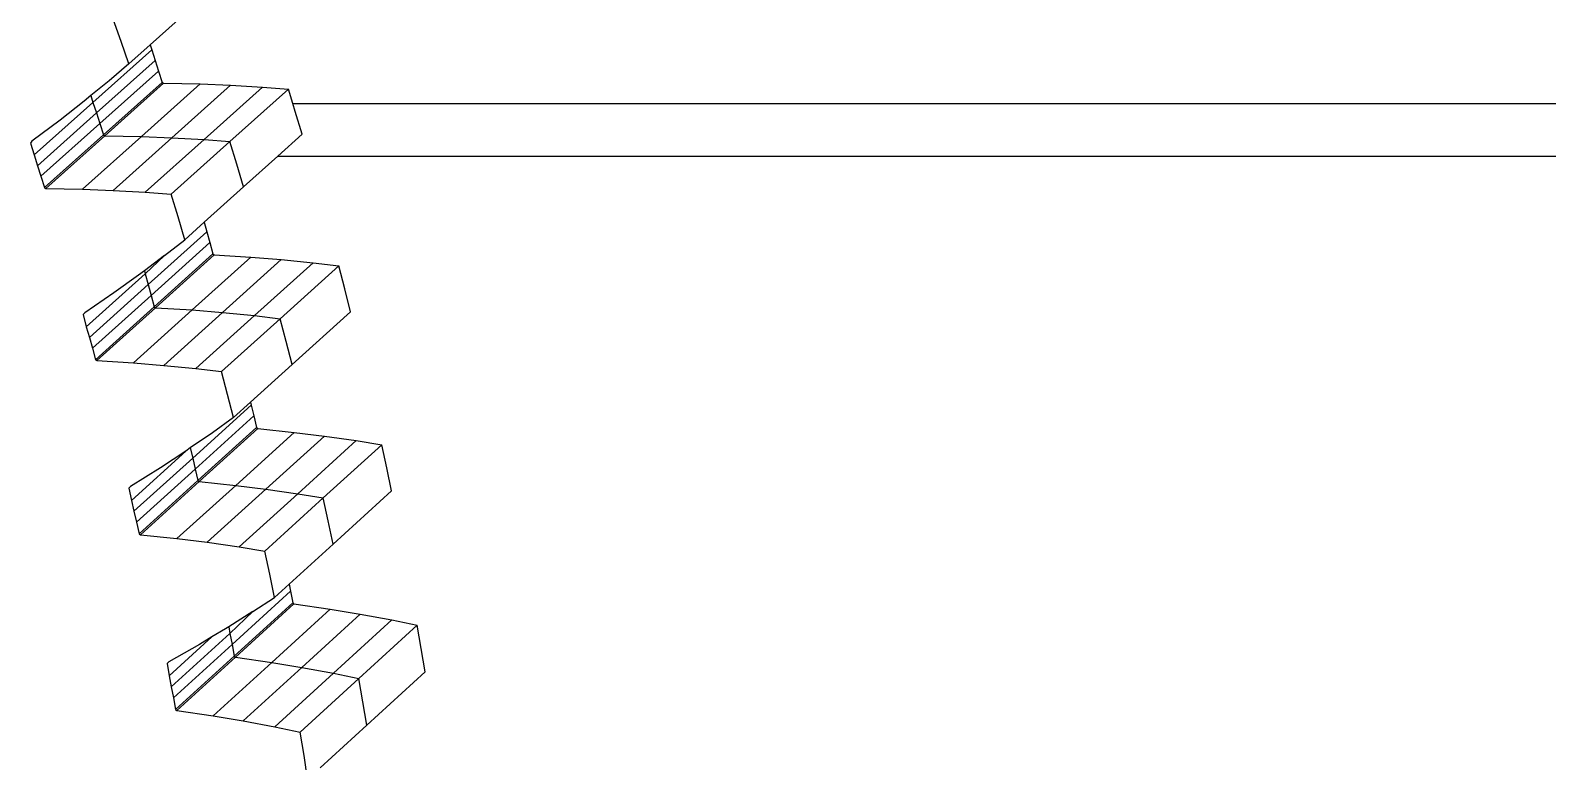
# Model space of a CAD drawing. Header units: millimetres. Extents: x -1110 to 413, y -747 to 380.
# Drawn here: x -804.74 to -774.79, y -730.96 to -716.53 of the extents above; entities that cross this region are included whole.
import ezdxf

# ---------------------------------------------------------------- set-up
doc = ezdxf.new("R2010")
doc.units = ezdxf.units.MM

msp = doc.modelspace()

# ---------------------------------------------------------------- linework, layer by layer
for p, q in [((-802.953, -716.753), (-803.108, -716.311)), ((-801.64, -716.159), (-802.378, -716.819)), ((-802.348, -716.917), (-803.507, -717.953)), ((-802.8, -717.196), (-802.953, -716.753)), ((-802.378, -716.819), (-802.8, -717.196)), ((-802.378, -716.819), (-802.348, -716.917)), ((-802.348, -716.917), (-802.28, -717.127)), ((-802.28, -717.127), (-803.439, -718.163)), ((-802.8, -717.196), (-803.189, -717.527)), ((-802.28, -717.127), (-802.212, -717.337)), ((-803.189, -717.527), (-803.548, -717.821)), ((-802.212, -717.337), (-803.371, -718.373)), ((-802.141, -717.559), (-803.3, -718.596)), ((-802.115, -717.577), (-803.274, -718.613)), ((-801.392, -717.591), (-802.55, -718.628)), ((-802.212, -717.337), (-802.141, -717.559)), ((-802.141, -717.559), (-802.115, -717.577)), ((-802.115, -717.577), (-801.392, -717.591)), ((-801.392, -717.591), (-800.792, -717.614)), ((-803.548, -717.821), (-803.682, -717.931)), ((-803.548, -717.821), (-803.507, -717.953)), ((-800.792, -717.614), (-801.949, -718.651)), ((-800.158, -717.651), (-801.315, -718.688)), ((-799.65, -717.69), (-800.806, -718.727)), ((-800.792, -717.614), (-800.158, -717.651)), ((-800.158, -717.651), (-799.65, -717.69)), ((-799.563, -717.977), (-799.65, -717.69)), ((-803.507, -717.953), (-804.67, -718.992)), ((-803.439, -718.163), (-804.602, -719.203)), ((-803.682, -717.931), (-804.155, -718.303)), ((-803.507, -717.953), (-803.439, -718.163)), ((-803.439, -718.163), (-803.371, -718.373)), ((-799.563, -717.977), (-755.145, -717.977)), ((-799.514, -718.137), (-799.563, -717.977)), ((-799.38, -718.584), (-799.514, -718.137)), ((-804.155, -718.303), (-804.714, -718.722)), ((-803.371, -718.373), (-804.534, -719.413)), ((-803.371, -718.373), (-803.3, -718.596)), ((-804.714, -718.722), (-804.743, -718.757)), ((-804.743, -718.757), (-804.67, -718.992)), ((-803.3, -718.596), (-804.462, -719.636)), ((-803.274, -718.613), (-804.437, -719.653)), ((-802.55, -718.628), (-803.712, -719.668)), ((-803.3, -718.596), (-803.274, -718.613)), ((-803.274, -718.613), (-802.55, -718.628)), ((-801.949, -718.651), (-803.11, -719.691)), ((-802.55, -718.628), (-801.949, -718.651)), ((-801.315, -718.688), (-802.474, -719.728)), ((-800.806, -718.727), (-801.965, -719.767)), ((-801.949, -718.651), (-801.315, -718.688)), ((-801.315, -718.688), (-800.806, -718.727)), ((-800.669, -719.174), (-800.806, -718.727)), ((-799.38, -718.584), (-799.857, -719.013)), ((-804.67, -718.992), (-804.602, -719.203)), ((-799.857, -719.013), (-800.535, -719.622)), ((-799.857, -719.013), (-756.234, -719.013)), ((-804.602, -719.203), (-804.534, -719.413)), ((-800.535, -719.622), (-800.669, -719.174)), ((-804.534, -719.413), (-804.462, -719.636)), ((-804.462, -719.636), (-804.437, -719.653)), ((-804.437, -719.653), (-803.712, -719.668)), ((-803.712, -719.668), (-803.11, -719.691)), ((-803.11, -719.691), (-802.474, -719.728)), ((-800.535, -719.622), (-801.312, -720.32)), ((-802.474, -719.728), (-801.965, -719.767)), ((-801.828, -720.215), (-801.965, -719.767)), ((-801.694, -720.664), (-801.828, -720.215)), ((-801.259, -720.508), (-802.417, -721.549)), ((-801.312, -720.32), (-801.694, -720.664)), ((-801.312, -720.32), (-801.259, -720.508)), ((-801.259, -720.508), (-801.2, -720.72)), ((-801.2, -720.72), (-802.358, -721.762)), ((-802.097, -720.978), (-801.694, -720.664)), ((-801.2, -720.72), (-801.138, -720.945)), ((-802.097, -720.978), (-802.492, -721.276)), ((-802.097, -720.978), (-802.476, -721.337)), ((-801.138, -720.945), (-802.296, -721.987)), ((-801.113, -720.964), (-802.271, -722.006)), ((-800.391, -721.009), (-801.548, -722.051)), ((-801.138, -720.945), (-801.113, -720.964)), ((-801.113, -720.964), (-800.391, -721.009)), ((-799.793, -721.057), (-800.949, -722.099)), ((-800.391, -721.009), (-799.793, -721.057)), ((-799.161, -721.12), (-800.316, -722.162)), ((-798.655, -721.181), (-799.809, -722.223)), ((-799.793, -721.057), (-799.161, -721.12)), ((-799.161, -721.12), (-798.655, -721.181)), ((-798.538, -721.633), (-798.655, -721.181)), ((-802.476, -721.337), (-803.638, -722.381)), ((-802.605, -721.361), (-803.094, -721.713)), ((-802.492, -721.276), (-802.605, -721.361)), ((-802.492, -721.276), (-802.476, -721.337)), ((-802.476, -721.337), (-802.417, -721.549)), ((-803.094, -721.713), (-803.67, -722.109)), ((-802.417, -721.549), (-803.578, -722.594)), ((-802.358, -721.762), (-803.519, -722.806)), ((-802.417, -721.549), (-802.358, -721.762)), ((-802.358, -721.762), (-802.296, -721.987)), ((-798.423, -722.085), (-798.538, -721.633)), ((-802.296, -721.987), (-803.457, -723.032)), ((-802.271, -722.006), (-803.432, -723.051)), ((-801.548, -722.051), (-802.708, -723.096)), ((-802.296, -721.987), (-802.271, -722.006)), ((-802.271, -722.006), (-801.548, -722.051)), ((-801.548, -722.051), (-800.949, -722.099)), ((-798.423, -722.085), (-799.577, -723.129)), ((-803.67, -722.109), (-803.7, -722.142)), ((-803.7, -722.142), (-803.638, -722.381)), ((-803.638, -722.381), (-803.578, -722.594)), ((-800.949, -722.099), (-802.108, -723.144)), ((-800.316, -722.162), (-801.474, -723.207)), ((-799.809, -722.223), (-800.967, -723.268)), ((-800.949, -722.099), (-800.316, -722.162)), ((-800.316, -722.162), (-799.809, -722.223)), ((-799.692, -722.675), (-799.809, -722.223)), ((-803.578, -722.594), (-803.519, -722.806)), ((-799.577, -723.129), (-799.692, -722.675)), ((-803.519, -722.806), (-803.457, -723.032)), ((-803.457, -723.032), (-803.432, -723.051)), ((-803.432, -723.051), (-802.708, -723.096)), ((-802.708, -723.096), (-802.108, -723.144)), ((-802.108, -723.144), (-801.474, -723.207)), ((-801.474, -723.207), (-800.967, -723.268)), ((-800.849, -723.721), (-800.967, -723.268)), ((-799.577, -723.129), (-800.395, -723.868)), ((-800.734, -724.175), (-800.849, -723.721)), ((-800.395, -723.868), (-800.734, -724.175)), ((-800.395, -723.868), (-800.381, -723.929)), ((-800.381, -723.929), (-801.537, -724.975)), ((-800.33, -724.143), (-801.487, -725.19)), ((-800.734, -724.175), (-801.149, -724.473)), ((-800.381, -723.929), (-800.33, -724.143)), ((-800.33, -724.143), (-800.278, -724.371)), ((-801.149, -724.473), (-801.585, -724.773)), ((-800.278, -724.371), (-801.435, -725.418)), ((-800.254, -724.391), (-801.41, -725.437)), ((-799.535, -724.466), (-800.69, -725.513)), ((-800.278, -724.371), (-800.254, -724.391)), ((-800.254, -724.391), (-799.535, -724.466)), ((-799.535, -724.466), (-798.939, -724.538)), ((-801.585, -724.773), (-801.674, -724.834)), ((-801.585, -724.773), (-801.537, -724.975)), ((-798.939, -724.538), (-800.093, -725.585)), ((-798.31, -724.628), (-799.464, -725.676)), ((-797.807, -724.71), (-798.96, -725.757)), ((-798.939, -724.538), (-798.31, -724.628)), ((-798.31, -724.628), (-797.807, -724.71)), ((-797.709, -725.166), (-797.807, -724.71)), ((-801.674, -724.834), (-802.748, -725.809)), ((-801.537, -724.975), (-802.697, -726.024)), ((-801.674, -724.834), (-802.177, -725.165)), ((-801.537, -724.975), (-801.487, -725.19)), ((-802.177, -725.165), (-802.769, -725.536)), ((-801.487, -725.19), (-802.647, -726.239)), ((-801.487, -725.19), (-801.435, -725.418)), ((-797.613, -725.623), (-797.709, -725.166)), ((-802.769, -725.536), (-802.8, -725.568)), ((-802.8, -725.568), (-802.748, -725.809)), ((-801.435, -725.418), (-802.595, -726.467)), ((-801.41, -725.437), (-802.57, -726.487)), ((-800.69, -725.513), (-801.849, -726.563)), ((-801.435, -725.418), (-801.41, -725.437)), ((-801.41, -725.437), (-800.69, -725.513)), ((-800.093, -725.585), (-801.251, -726.635)), ((-800.69, -725.513), (-800.093, -725.585)), ((-799.464, -725.676), (-800.621, -726.726)), ((-800.093, -725.585), (-799.464, -725.676)), ((-799.464, -725.676), (-798.96, -725.757)), ((-797.613, -725.623), (-798.766, -726.672)), ((-802.748, -725.809), (-802.697, -726.024)), ((-798.96, -725.757), (-800.116, -726.808)), ((-798.862, -726.214), (-798.96, -725.757)), ((-802.697, -726.024), (-802.647, -726.239)), ((-802.647, -726.239), (-802.595, -726.467)), ((-798.766, -726.672), (-798.862, -726.214)), ((-802.595, -726.467), (-802.57, -726.487)), ((-802.57, -726.487), (-801.849, -726.563)), ((-801.849, -726.563), (-801.251, -726.635)), ((-801.251, -726.635), (-800.621, -726.726)), ((-800.621, -726.726), (-800.116, -726.808)), ((-800.018, -727.265), (-800.116, -726.808)), ((-798.766, -726.672), (-799.632, -727.46)), ((-799.922, -727.723), (-800.018, -727.265)), ((-799.632, -727.46), (-799.922, -727.723)), ((-799.632, -727.46), (-799.605, -727.6)), ((-799.605, -727.6), (-800.761, -728.651)), ((-800.349, -728.003), (-799.922, -727.723)), ((-799.605, -727.6), (-799.563, -727.829)), ((-800.349, -728.003), (-800.827, -728.304)), ((-800.349, -728.003), (-800.802, -728.435)), ((-799.563, -727.829), (-800.718, -728.881)), ((-799.539, -727.85), (-800.695, -728.902)), ((-798.824, -727.955), (-799.978, -729.007)), ((-799.563, -727.829), (-799.539, -727.85)), ((-799.539, -727.85), (-798.824, -727.955)), ((-798.231, -728.053), (-799.385, -729.105)), ((-798.824, -727.955), (-798.231, -728.053)), ((-798.231, -728.053), (-797.607, -728.169)), ((-800.888, -728.342), (-801.158, -728.504)), ((-800.827, -728.304), (-800.888, -728.342)), ((-800.827, -728.304), (-800.802, -728.435)), ((-797.607, -728.169), (-798.76, -729.221)), ((-797.108, -728.272), (-798.26, -729.324)), ((-797.607, -728.169), (-797.108, -728.272)), ((-797.029, -728.732), (-797.108, -728.272)), ((-801.405, -728.652), (-802.012, -728.998)), ((-801.158, -728.504), (-802.002, -729.272)), ((-800.802, -728.435), (-801.961, -729.489)), ((-800.761, -728.651), (-801.919, -729.706)), ((-801.158, -728.504), (-801.405, -728.652)), ((-800.802, -728.435), (-800.761, -728.651)), ((-800.761, -728.651), (-800.718, -728.881)), ((-800.718, -728.881), (-801.877, -729.936)), ((-800.695, -728.902), (-801.853, -729.957)), ((-800.718, -728.881), (-800.695, -728.902)), ((-800.695, -728.902), (-799.978, -729.007)), ((-796.952, -729.192), (-797.029, -728.732)), ((-802.012, -728.998), (-802.045, -729.029)), ((-802.045, -729.029), (-802.002, -729.272)), ((-802.002, -729.272), (-801.961, -729.489)), ((-799.978, -729.007), (-801.136, -730.062)), ((-799.385, -729.105), (-800.542, -730.16)), ((-799.978, -729.007), (-799.385, -729.105)), ((-798.76, -729.221), (-799.916, -730.277)), ((-799.385, -729.105), (-798.76, -729.221)), ((-798.76, -729.221), (-798.26, -729.324)), ((-796.952, -729.192), (-798.104, -730.246)), ((-801.961, -729.489), (-801.919, -729.706)), ((-798.26, -729.324), (-799.415, -730.38)), ((-798.181, -729.785), (-798.26, -729.324)), ((-801.919, -729.706), (-801.877, -729.936)), ((-798.104, -730.246), (-798.181, -729.785)), ((-801.877, -729.936), (-801.853, -729.957)), ((-801.853, -729.957), (-801.136, -730.062)), ((-801.136, -730.062), (-800.542, -730.16)), ((-800.542, -730.16), (-799.916, -730.277)), ((-799.916, -730.277), (-799.415, -730.38)), ((-799.336, -730.841), (-799.415, -730.38)), ((-798.104, -730.246), (-799.025, -731.088)), ((-799.275, -731.312), (-799.336, -730.841))]:
    msp.add_line(p, q)

doc.saveas('drawing.dxf')
